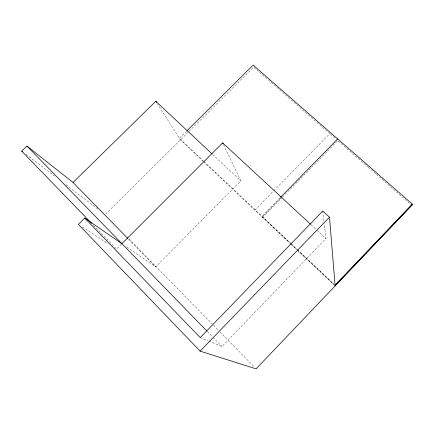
<?xml version="1.0" encoding="UTF-8"?>
<svg xmlns="http://www.w3.org/2000/svg" width="434" height="434" viewBox="0 0 434 434"><rect width="100%" height="100%" fill="white"/><g stroke="black" fill="none" stroke-linecap="round" stroke-linejoin="round"><path stroke-width="0.33" stroke-dasharray="2.17 1.63" d="M208.922 341.157L221.953 346.506L325.939 238.488L324.236 223.754M280.006 197.899L262.049 216.257L262.581 217.429L281.954 197.616M280.803 197.942L262.315 216.848L290.346 243.3M282.425 197.134L337.717 140.605L367.674 166.781M254.829 210.11L273.328 191.242M273.805 190.759L329.786 133.677L253.673 67.183L189.04 131.334M126.896 247.103L155.676 266.915L240.794 180.821L223.77 145.292M121.466 244.13L116.507 249.089L93.044 224.828M186.577 131.155L179.399 138.278L203.503 161.025M105.608 214.146L188.562 131.811M200.237 337.587L208.304 340.902M82.379 226.96L107.41 243.186M26.007 154.363L54.532 176.09M65.838 184.7L98.133 209.291M330.285 134.111L336.231 139.309M368.178 167.226L375.795 173.877M376.305 174.322L410.835 204.49M311.037 224.698L316.5 229.754M316.999 230.215L325.939 238.488M212.627 154.466L240.794 180.821M203.996 161.486L290.471 243.078M290.964 243.539L296.845 249.089M297.333 249.55L334.088 284.232M290.84 243.762L296.742 249.333M297.23 249.794L334.12 284.601M203.09 161.28L180.425 139.889L157.618 104.127M203.584 161.746L291.013 244.266M291.502 244.727L297.388 250.277M297.876 250.743L335.135 285.903M128.795 238.798L213.034 324.86M213.512 325.343L218.242 330.176M220.136 332.108L254.687 367.403M128.757 239.411L155.676 266.915M207.327 331.467L212.519 336.806M212.991 337.289L221.953 346.506M322.76 211.027L323.927 221.074"/><path stroke-width="0.65" d="M187.054 130.683L253.114 65.143L412.3 204.105L411.85 205.38L256.103 368.857L200.096 351.144L78.397 224.378L84.749 218.09L121.916 243.675L222.615 142.884L310.538 224.237M335.07 285.154L412.3 204.105M335.102 285.529L412.072 204.745M200.096 351.144L329.487 217.168L322.76 211.027L200.237 337.587L84.749 218.09M280.483 197.416L337.674 138.956M91.634 223.374L21.7 151.081L26.924 146.036L73.037 182.47L155.801 101.285L212.134 153.999M21.7 151.081L22.774 151.905M73.037 182.47L127.813 238.445M26.924 146.036L206.855 330.985M155.801 101.285L156.528 102.424M222.615 142.884L223.19 144.088M329.487 217.168L335.135 285.903"/></g></svg>
